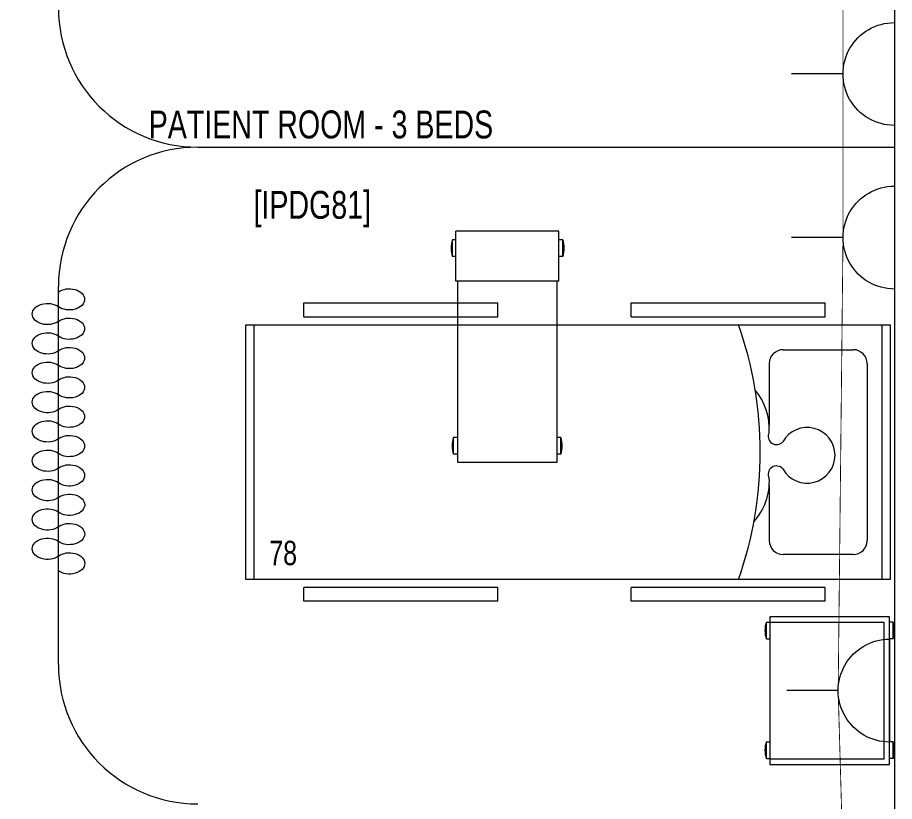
# Model space of a CAD drawing. Header units: metres. Extents: x 75097 to 220695, y -1557923 to -1361206.
# Drawn here: x 144755 to 147901, y -1438511 to -1435696 of the extents above; entities that cross this region are included whole.
import ezdxf

# ---------------------------------------------------------------- set-up
doc = ezdxf.new("R2010")
doc.units = ezdxf.units.M
doc.layers.get('0').update_dxf_attribs({"lineweight": 0})
for name, color, linetype, lineweight in [('A-100 - Copy$0$72_EGR_BASE_TEXT', 8, 'Continuous', 0), ('A-100 - Copy$0$Medical Equipment and Furniture', 8, 'Continuous', 0), ('A-100 - Copy$0$Medical Equipment and Furniture1', 8, 'Continuous', 5), ('A-100 - Copy$0$Walls', 8, 'Continuous', 0)]:
    doc.layers.add(name, color=color, linetype=linetype, lineweight=lineweight)
doc.layers.add('E-POWR', color=7, linetype='Continuous', lineweight=9, true_color=0x4e7e3e)
doc.styles.add('A-100 - Copy$0$X3G_ENTITY_257CFD', font='swisscl.ttf', dxfattribs={"height": 200})
doc.styles.add('A-100 - Copy$0$X3G_ENTITY_2587EA', font='swisscl.ttf', dxfattribs={"height": 200})

# ---------------------------------------------------------------- blocks, each defined once
blk = doc.blocks.new('NORMAL SOCKET')
at = {"layer": 'E-POWR'}
for p, q in [((0, 307.7), (0, 615.4)), ((-307.7, 0), (307.7, 0))]:
    blk.add_line(p, q, dxfattribs=at)
blk.add_ellipse((0, 0), major_axis=(32.8, 305.9), ratio=1, start_param=4.81904, end_param=7.960633, dxfattribs=at)
blk = doc.blocks.new('A-100 - Copy$0$Hospital Bed')
at = {"layer": 'A-100 - Copy$0$Medical Equipment and Furniture1'}
for p, q in [((38.338, -101.6315, 0), (38.338, -101.6815, 0)), ((38.338, -101.6315, 0), (39.0347, -101.6315, 0)), ((39.0347, -101.6315, 0), (39.0347, -101.6815, 0)), ((39.5123, -101.6315, 0), (40.209, -101.6315, 0)), ((39.5123, -101.6315, 0), (39.5123, -101.6815, 0)), ((40.209, -101.6315, 0), (40.209, -101.6815, 0)), ((38.338, -101.6815, 0), (39.0347, -101.6815, 0)), ((39.5123, -101.6815, 0), (40.209, -101.6815, 0)), ((38.105, -102.6245, 0), (38.105, -101.7101, 0)), ((38.105, -101.7101, 0), (40.4164, -101.7101, 0)), ((38.135, -102.6245, 0), (38.135, -101.7101, 0)), ((40.3864, -101.7101, 0), (40.3864, -102.6245, 0)), ((40.4164, -101.7101, 0), (40.4164, -102.6245, 0)), ((38.2374, -101.7997, 0), (38.4887, -101.7997, 0)), ((38.1874, -102.485, 0), (38.1874, -101.8497, 0)), ((38.5387, -102.0476, 0), (38.5387, -101.8497, 0)), ((38.5387, -102.485, 0), (38.5387, -102.264, 0)), ((38.4887, -102.535, 0), (38.2374, -102.535, 0)), ((40.4164, -102.6245, 0), (38.105, -102.6245, 0)), ((38.338, -102.6532, 0), (38.338, -102.7032, 0)), ((39.0347, -102.6532, 0), (38.338, -102.6532, 0)), ((39.0347, -102.6532, 0), (39.0347, -102.7032, 0)), ((40.209, -102.6532, 0), (39.5123, -102.6532, 0)), ((39.5123, -102.6532, 0), (39.5123, -102.7032, 0)), ((40.209, -102.6532, 0), (40.209, -102.7032, 0)), ((39.0347, -102.7032, 0), (38.338, -102.7032, 0)), ((40.209, -102.7032, 0), (39.5123, -102.7032, 0))]:
    blk.add_line(p, q, dxfattribs=at)
at = {"layer": 'A-100 - Copy$0$Medical Equipment and Furniture1', "elevation": 0}
for points in [[(38.6489, -102.6245), (38.6489, -102.6245), (38.6489, -102.6245), (38.6489, -102.6245), (38.6489, -102.6245), (38.6489, -102.6245), (38.6489, -102.6245), (38.6489, -102.6245), (38.6489, -102.6245), (38.6489, -102.6245), (38.6489, -102.6245), (38.6489, -102.6245), (38.6489, -102.6245), (38.6489, -102.6245), (38.6489, -102.6245), (38.6489, -102.6245), (38.6489, -102.6245), (38.6489, -102.6245), (38.6489, -102.6245), (38.6489, -102.6245), (38.6489, -102.6245), (38.6489, -102.6245), (38.6489, -102.6245), (38.6489, -102.6245), (38.6489, -102.6245), (38.6489, -102.6245), (38.6489, -102.6245), (38.6489, -102.6245), (38.6489, -102.6245), (38.6489, -102.6245), (38.6489, -102.6245), (38.6489, -102.6245), (38.6489, -102.6245), (38.6489, -102.6245), (38.6489, -102.6245), (38.6489, -102.6245), (38.6489, -102.6245), (38.6489, -102.6245), (38.6489, -102.6245), (38.6489, -102.6245), (38.6489, -102.6245), (38.6489, -102.6245), (38.6489, -102.6245), (38.6489, -102.6245), (38.6489, -102.6245), (38.6489, -102.6245), (38.6489, -102.6245), (38.6489, -102.6245), (38.6489, -102.6245), (38.6489, -102.6245), (38.6489, -102.6245), (38.6489, -102.6245), (38.6489, -102.6245), (38.6489, -102.6245), (38.6489, -102.6245), (38.6489, -102.6245), (38.6489, -102.6245), (38.6489, -102.6245), (38.6489, -102.6245), (38.6489, -102.6245), (38.6489, -102.6245), (38.6489, -102.6245), (38.6489, -102.6245), (38.6489, -102.6245), (38.6489, -102.6245), (38.6489, -102.6245), (38.6489, -102.6245), (38.6489, -102.6245), (38.6489, -102.6245), (38.6489, -102.6245), (38.6489, -102.6245), (38.6489, -102.6245), (38.6489, -102.6245), (38.6489, -102.6245), (38.6489, -102.6245), (38.6489, -102.6245), (38.6489, -102.6245), (38.6489, -102.6245), (38.6489, -102.6245), (38.6489, -102.6245), (38.6489, -102.6245), (38.6489, -102.6245), (38.6489, -102.6245), (38.6489, -102.6245), (38.6489, -102.6245), (38.6489, -102.6245), (38.6489, -102.6245), (38.6489, -102.6245), (38.6489, -102.6245), (38.6489, -102.6245), (38.6489, -102.6245), (38.6489, -102.6245), (38.6489, -102.6245), (38.6489, -102.6245), (38.6489, -102.6245), (38.6489, -102.6245), (38.6489, -102.6245), (38.6489, -102.6245), (38.6489, -102.6245), (38.6489, -102.6245), (38.6489, -102.6245), (38.6489, -102.6245), (38.6489, -102.6245), (38.6489, -102.6245), (38.6489, -102.6245), (38.6489, -102.6245), (38.6489, -102.6245), (38.6489, -102.6245), (38.6489, -102.6245), (38.6489, -102.6245), (38.6489, -102.6245), (38.6489, -102.6245), (38.6489, -102.6245), (38.6489, -102.6245), (38.6489, -102.6245), (38.6489, -102.6245), (38.6489, -102.6245), (38.6489, -102.6245), (38.6489, -102.6245), (38.6489, -102.6245), (38.6489, -102.6245), (38.6489, -102.6245), (38.6489, -102.6245), (38.6489, -102.6245), (38.6489, -102.6245), (38.6489, -102.6245), (38.6489, -102.6245), (38.6489, -102.6245), (38.6489, -102.6245), (38.6489, -102.6245), (38.6489, -102.6245), (38.6489, -102.6245), (38.6489, -102.6245), (38.6489, -102.6245), (38.6489, -102.6245), (38.6489, -102.6245), (38.6489, -102.6245), (38.6489, -102.6245), (38.6489, -102.6245), (38.6489, -102.6245), (38.6489, -102.6245), (38.6489, -102.6245), (38.6489, -102.6245), (38.6489, -102.6245), (38.6489, -102.6245), (38.6489, -102.6245), (38.6489, -102.6245), (38.6489, -102.6245), (38.6489, -102.6245), (38.6489, -102.6245), (38.6489, -102.6245), (38.6489, -102.6245), (38.6489, -102.6245), (38.6489, -102.6245), (38.6489, -102.6245), (38.6489, -102.6245), (38.6489, -102.6245), (38.6489, -102.6245), (38.6489, -102.6245), (38.6489, -102.6245), (38.6489, -102.6245), (38.6489, -102.6245), (38.6489, -102.6245), (38.6489, -102.6245), (38.6489, -102.6245), (38.6489, -102.6245), (38.6489, -102.6245), (38.6489, -102.6245), (38.6489, -102.6245), (38.6489, -102.6245), (38.6489, -102.6245), (38.6489, -102.6245), (38.6489, -102.6245), (38.6489, -102.6245), (38.6489, -102.6245), (38.6489, -102.6245), (38.6489, -102.6245), (38.6489, -102.6245), (38.6489, -102.6245), (38.6489, -102.6245), (38.6489, -102.6245), (38.6489, -102.6245), (38.6489, -102.6245), (38.6489, -102.6245), (38.6489, -102.6245), (38.6489, -102.6245), (38.6489, -102.6245), (38.6489, -102.6245), (38.6489, -102.6245), (38.6489, -102.6245), (38.6489, -102.6245), (38.6489, -102.6245), (38.6489, -102.6245), (38.6489, -102.6245), (38.6489, -102.6245), (38.6489, -102.6245), (38.6489, -102.6245), (38.6489, -102.6245), (38.6489, -102.6245), (38.6489, -102.6245), (38.6489, -102.6245), (38.6489, -102.6245), (38.6489, -102.6245), (38.6489, -102.6245), (38.6489, -102.6245), (38.6489, -102.6245), (38.6489, -102.6245), (38.6489, -102.6245), (38.6489, -102.6245), (38.6489, -102.6245), (38.6489, -102.6245), (38.6489, -102.6245), (38.6489, -102.6245), (38.6489, -102.6245), (38.6489, -102.6245), (38.6489, -102.6245), (38.6489, -102.6245), (38.6489, -102.6245), (38.6489, -102.6245)], [(38.6489, -102.6245), (38.6489, -102.6245), (38.6489, -102.6245), (38.6489, -102.6245), (38.6489, -102.6245), (38.6489, -102.6245), (38.6489, -102.6245), (38.6489, -102.6245), (38.6489, -102.6245), (38.6489, -102.6245), (38.6489, -102.6245), (38.6489, -102.6245), (38.6489, -102.6245), (38.6489, -102.6245), (38.6489, -102.6245), (38.6489, -102.6245), (38.6489, -102.6245), (38.6489, -102.6245), (38.6489, -102.6245), (38.6489, -102.6245), (38.6489, -102.6245), (38.6489, -102.6245), (38.6489, -102.6245), (38.6489, -102.6245), (38.6489, -102.6245), (38.6489, -102.6245), (38.6489, -102.6245), (38.6489, -102.6245), (38.6489, -102.6245), (38.6489, -102.6245), (38.6489, -102.6245), (38.6489, -102.6245), (38.6489, -102.6245), (38.6489, -102.6245), (38.6489, -102.6245), (38.6489, -102.6245), (38.6489, -102.6245), (38.6489, -102.6245), (38.6489, -102.6245), (38.6489, -102.6245), (38.6489, -102.6245), (38.6489, -102.6245), (38.6489, -102.6245), (38.6489, -102.6245), (38.6489, -102.6245), (38.6489, -102.6245), (38.6489, -102.6245), (38.6489, -102.6245), (38.6489, -102.6245), (38.6489, -102.6245), (38.6489, -102.6245), (38.6489, -102.6245), (38.6489, -102.6245), (38.6489, -102.6245), (38.6489, -102.6245), (38.6489, -102.6245), (38.6489, -102.6245), (38.6489, -102.6245), (38.6489, -102.6245), (38.6489, -102.6245), (38.6489, -102.6245), (38.6489, -102.6245), (38.6489, -102.6245), (38.6489, -102.6245), (38.6489, -102.6245), (38.6489, -102.6245), (38.6489, -102.6245), (38.6489, -102.6245), (38.6489, -102.6245), (38.6489, -102.6245), (38.6489, -102.6245), (38.6489, -102.6245), (38.6489, -102.6245), (38.6489, -102.6245), (38.6489, -102.6245), (38.6489, -102.6245), (38.6489, -102.6245), (38.6489, -102.6245), (38.6489, -102.6245), (38.6489, -102.6245), (38.6489, -102.6245), (38.6489, -102.6245), (38.6489, -102.6245), (38.6489, -102.6245), (38.6489, -102.6245), (38.6489, -102.6245), (38.6489, -102.6245), (38.6489, -102.6245), (38.6489, -102.6245), (38.6489, -102.6245), (38.6489, -102.6245), (38.6489, -102.6245), (38.6489, -102.6245), (38.6489, -102.6245), (38.6489, -102.6245), (38.6489, -102.6245), (38.6489, -102.6245), (38.6489, -102.6245), (38.6489, -102.6245), (38.6489, -102.6245), (38.6489, -102.6245), (38.6489, -102.6245), (38.6489, -102.6245), (38.6489, -102.6245), (38.6489, -102.6245), (38.6489, -102.6245), (38.6489, -102.6245), (38.6489, -102.6245), (38.6489, -102.6245), (38.6489, -102.6245), (38.6489, -102.6245), (38.6489, -102.6245), (38.6489, -102.6245), (38.6489, -102.6245), (38.6489, -102.6245), (38.6489, -102.6245), (38.6489, -102.6245), (38.6489, -102.6245), (38.6489, -102.6245), (38.6489, -102.6245), (38.6489, -102.6245), (38.6489, -102.6245), (38.6489, -102.6245), (38.6489, -102.6245), (38.6489, -102.6245), (38.6489, -102.6245), (38.6489, -102.6245), (38.6489, -102.6245), (38.6489, -102.6245), (38.6489, -102.6245), (38.6489, -102.6245), (38.6489, -102.6245), (38.6489, -102.6245), (38.6489, -102.6245), (38.6489, -102.6245), (38.6489, -102.6245), (38.6489, -102.6245), (38.6489, -102.6245), (38.6489, -102.6245), (38.6489, -102.6245), (38.6489, -102.6245), (38.6489, -102.6245), (38.6489, -102.6245), (38.6489, -102.6245), (38.6489, -102.6245), (38.6489, -102.6245), (38.6489, -102.6245), (38.6489, -102.6245), (38.6489, -102.6245), (38.6489, -102.6245), (38.6489, -102.6245), (38.6489, -102.6245), (38.6489, -102.6245), (38.6489, -102.6245), (38.6489, -102.6245), (38.6489, -102.6245), (38.6489, -102.6245), (38.6489, -102.6245), (38.6489, -102.6245), (38.6489, -102.6245), (38.6489, -102.6245), (38.6489, -102.6245), (38.6489, -102.6245), (38.6489, -102.6245), (38.6489, -102.6245), (38.6489, -102.6245), (38.6489, -102.6245), (38.6489, -102.6245), (38.6489, -102.6245), (38.6489, -102.6245), (38.6489, -102.6245), (38.6489, -102.6245), (38.6489, -102.6245), (38.6489, -102.6245), (38.6489, -102.6245), (38.6489, -102.6245), (38.6489, -102.6245), (38.6489, -102.6245), (38.6489, -102.6245), (38.6489, -102.6245), (38.6489, -102.6245), (38.6489, -102.6245), (38.6489, -102.6245), (38.6489, -102.6245), (38.6489, -102.6245), (38.6489, -102.6245), (38.6489, -102.6245), (38.6489, -102.6245), (38.6489, -102.6245), (38.6489, -102.6245), (38.6489, -102.6245), (38.6489, -102.6245), (38.6489, -102.6245), (38.6489, -102.6245), (38.6489, -102.6245), (38.6489, -102.6245), (38.6489, -102.6245), (38.6489, -102.6245), (38.6489, -102.6245), (38.6489, -102.6245), (38.6489, -102.6245), (38.6489, -102.6245), (38.6489, -102.6245), (38.6489, -102.6245), (38.6489, -102.6245), (38.6489, -102.6245), (38.6489, -102.6245), (38.6489, -102.6245), (38.6489, -102.6245), (38.6489, -102.6245), (38.6489, -102.6245), (38.6489, -102.6245), (38.6489, -102.6245), (38.6489, -102.6245)], [(38.6489, -102.6245), (38.6489, -102.6245), (38.6489, -102.6245), (38.6489, -102.6245), (38.6489, -102.6245), (38.6489, -102.6245), (38.6489, -102.6245), (38.6489, -102.6245), (38.6489, -102.6245), (38.6489, -102.6245), (38.6489, -102.6245), (38.6489, -102.6245), (38.6489, -102.6245), (38.6489, -102.6245), (38.6489, -102.6245), (38.6489, -102.6245), (38.6489, -102.6245), (38.6489, -102.6245), (38.6489, -102.6245), (38.6489, -102.6245), (38.6489, -102.6245), (38.6489, -102.6245), (38.6489, -102.6245), (38.6489, -102.6245), (38.6489, -102.6245), (38.6489, -102.6245), (38.6489, -102.6245), (38.6489, -102.6245), (38.6489, -102.6245), (38.6489, -102.6245), (38.6489, -102.6245), (38.6489, -102.6245), (38.6489, -102.6245), (38.6489, -102.6245), (38.6489, -102.6245), (38.6489, -102.6245), (38.6489, -102.6245), (38.6489, -102.6245), (38.6489, -102.6245), (38.6489, -102.6245), (38.6489, -102.6245), (38.6489, -102.6245), (38.6489, -102.6245), (38.6489, -102.6245), (38.6489, -102.6245), (38.6489, -102.6245), (38.6489, -102.6245), (38.6489, -102.6245), (38.6489, -102.6245), (38.6489, -102.6245), (38.6489, -102.6245), (38.6489, -102.6245), (38.6489, -102.6245), (38.6489, -102.6245), (38.6489, -102.6245), (38.6489, -102.6245), (38.6489, -102.6245), (38.6489, -102.6245), (38.6489, -102.6245), (38.6489, -102.6245), (38.6489, -102.6245), (38.6489, -102.6245), (38.6489, -102.6245), (38.6489, -102.6245), (38.6489, -102.6245), (38.6489, -102.6245), (38.6489, -102.6245), (38.6489, -102.6245), (38.6489, -102.6245), (38.6489, -102.6245), (38.6489, -102.6245), (38.6489, -102.6245), (38.6489, -102.6245), (38.6489, -102.6245), (38.6489, -102.6245), (38.6489, -102.6245), (38.6489, -102.6245), (38.6489, -102.6245), (38.6489, -102.6245), (38.6489, -102.6245), (38.6489, -102.6245), (38.6489, -102.6245), (38.6489, -102.6245), (38.6489, -102.6245), (38.6489, -102.6245), (38.6489, -102.6245), (38.6489, -102.6245), (38.6489, -102.6245), (38.6489, -102.6245), (38.6489, -102.6245), (38.6489, -102.6245), (38.6489, -102.6245), (38.6489, -102.6245), (38.6489, -102.6245), (38.6489, -102.6245), (38.6489, -102.6245), (38.6489, -102.6245), (38.6489, -102.6245), (38.6489, -102.6245), (38.6489, -102.6245), (38.6489, -102.6245), (38.6489, -102.6245), (38.6489, -102.6245), (38.6489, -102.6245), (38.6489, -102.6245), (38.6489, -102.6245), (38.6489, -102.6245), (38.6489, -102.6245), (38.6489, -102.6245), (38.6489, -102.6245), (38.6489, -102.6245), (38.6489, -102.6245), (38.6489, -102.6245), (38.6489, -102.6245), (38.6489, -102.6245), (38.6489, -102.6245), (38.6489, -102.6245), (38.6489, -102.6245), (38.6489, -102.6245), (38.6489, -102.6245), (38.6489, -102.6245), (38.6489, -102.6245), (38.6489, -102.6245), (38.6489, -102.6245), (38.6489, -102.6245), (38.6489, -102.6245), (38.6489, -102.6245), (38.6489, -102.6245), (38.6489, -102.6245), (38.6489, -102.6245), (38.6489, -102.6245), (38.6489, -102.6245), (38.6489, -102.6245), (38.6489, -102.6245), (38.6489, -102.6245), (38.6489, -102.6245), (38.6489, -102.6245), (38.6489, -102.6245), (38.6489, -102.6245), (38.6489, -102.6245), (38.6489, -102.6245), (38.6489, -102.6245), (38.6489, -102.6245), (38.6489, -102.6245), (38.6489, -102.6245), (38.6489, -102.6245), (38.6489, -102.6245), (38.6489, -102.6245), (38.6489, -102.6245), (38.6489, -102.6245), (38.6489, -102.6245), (38.6489, -102.6245), (38.6489, -102.6245), (38.6489, -102.6245), (38.6489, -102.6245), (38.6489, -102.6245), (38.6489, -102.6245), (38.6489, -102.6245), (38.6489, -102.6245), (38.6489, -102.6245), (38.6489, -102.6245), (38.6489, -102.6245), (38.6489, -102.6245), (38.6489, -102.6245), (38.6489, -102.6245), (38.6489, -102.6245), (38.6489, -102.6245), (38.6489, -102.6245), (38.6489, -102.6245), (38.6489, -102.6245), (38.6489, -102.6245), (38.6489, -102.6245), (38.6489, -102.6245), (38.6489, -102.6245), (38.6489, -102.6245), (38.6489, -102.6245), (38.6489, -102.6245), (38.6489, -102.6245), (38.6489, -102.6245), (38.6489, -102.6245), (38.6489, -102.6245), (38.6489, -102.6245), (38.6489, -102.6245), (38.6489, -102.6245), (38.6489, -102.6245), (38.6489, -102.6245), (38.6489, -102.6245), (38.6489, -102.6245), (38.6489, -102.6245), (38.6489, -102.6245), (38.6489, -102.6245), (38.6489, -102.6245), (38.6489, -102.6245), (38.6489, -102.6245), (38.6489, -102.6245), (38.6489, -102.6245), (38.6489, -102.6245), (38.6489, -102.6245), (38.6489, -102.6245), (38.6489, -102.6245), (38.6489, -102.6245), (38.6489, -102.6245), (38.6489, -102.6245), (38.6489, -102.6245), (38.6489, -102.6245), (38.6489, -102.6245), (38.6489, -102.6245), (38.6489, -102.6245), (38.6489, -102.6245), (38.6489, -102.6245), (38.6489, -102.6245), (38.6489, -102.6245), (38.6489, -102.6245), (38.6489, -102.6245), (38.6489, -102.6245), (38.6489, -102.6245), (38.6489, -102.6245), (38.6489, -102.6245), (38.6489, -102.6245), (38.6489, -102.6245), (38.6489, -102.6245), (38.6489, -102.6245), (38.6489, -102.6245), (38.6489, -102.6245), (38.6489, -102.6245), (38.6489, -102.6245), (38.6489, -102.6245), (38.6489, -102.6245), (38.6489, -102.6245), (38.6489, -102.6245), (38.6489, -102.6245), (38.6489, -102.6245), (38.6489, -102.6245), (38.6489, -102.6245), (38.6489, -102.6245), (38.6489, -102.6245), (38.6489, -102.6245), (38.6489, -102.6245), (38.6489, -102.6245), (38.6489, -102.6245), (38.6489, -102.6245), (38.6489, -102.6245), (38.6489, -102.6245), (38.6489, -102.6245), (38.6489, -102.6245), (38.6489, -102.6245), (38.6489, -102.6245), (38.6489, -102.6245), (38.6489, -102.6245), (38.6489, -102.6245), (38.6489, -102.6245), (38.6489, -102.6245), (38.6489, -102.6245), (38.6489, -102.6245), (38.6489, -102.6245), (38.6489, -102.6245), (38.6489, -102.6245), (38.6489, -102.6245), (38.6489, -102.6245), (38.6489, -102.6245), (38.6489, -102.6245), (38.6489, -102.6245), (38.6489, -102.6245), (38.6489, -102.6245), (38.6489, -102.6245), (38.6489, -102.6245), (38.6489, -102.6245), (38.6489, -102.6245), (38.6489, -102.6245), (38.6489, -102.6245), (38.6489, -102.6245), (38.6489, -102.6245), (38.6489, -102.6245), (38.6489, -102.6245), (38.6489, -102.6245), (38.6489, -102.6245), (38.6489, -102.6245)]]:
    blk.add_lwpolyline(points, close=True, dxfattribs=at)
for points in [[(38.6489, -102.6245), (38.6489, -102.6245), (38.6489, -102.6245), (38.6489, -102.6245), (38.6489, -102.6245), (38.6489, -102.6245), (38.6489, -102.6245), (38.6489, -102.6245)], [(38.6489, -102.6245), (38.6489, -102.6245), (38.6489, -102.6245), (38.6489, -102.6245), (38.6489, -102.6245), (38.6489, -102.6245), (38.6489, -102.6245), (38.6489, -102.6245), (38.6489, -102.6245), (38.6489, -102.6245), (38.6489, -102.6245), (38.6489, -102.6245), (38.6489, -102.6245), (38.6489, -102.6245), (38.6489, -102.6245), (38.6489, -102.6245), (38.6489, -102.6245), (38.6489, -102.6245), (38.6489, -102.6245), (38.6489, -102.6245), (38.6489, -102.6245), (38.6489, -102.6245), (38.6489, -102.6245), (38.6489, -102.6245), (38.6489, -102.6245), (38.6489, -102.6245), (38.6489, -102.6245), (38.6489, -102.6245), (38.6489, -102.6245), (38.6489, -102.6245), (38.6489, -102.6245), (38.6489, -102.6245), (38.6489, -102.6245), (38.6489, -102.6245), (38.6489, -102.6245), (38.6489, -102.6245), (38.6489, -102.6245), (38.6489, -102.6245), (38.6489, -102.6245), (38.6489, -102.6245), (38.6489, -102.6245), (38.6489, -102.6245), (38.6489, -102.6245), (38.6489, -102.6245), (38.6489, -102.6245), (38.6489, -102.6245), (38.6489, -102.6245), (38.6489, -102.6245), (38.6489, -102.6245), (38.6489, -102.6245), (38.6489, -102.6245), (38.6489, -102.6245), (38.6489, -102.6245), (38.6489, -102.6245), (38.6489, -102.6245), (38.6489, -102.6245), (38.6489, -102.6245), (38.6489, -102.6245), (38.6489, -102.6245), (38.6489, -102.6245), (38.6489, -102.6245), (38.6489, -102.6245), (38.6489, -102.6245), (38.6489, -102.6245), (38.6489, -102.6245), (38.6489, -102.6245), (38.6489, -102.6245), (38.6489, -102.6245), (38.6489, -102.6245), (38.6489, -102.6245), (38.6489, -102.6245), (38.6489, -102.6245), (38.6489, -102.6245), (38.6489, -102.6245), (38.6489, -102.6245), (38.6489, -102.6245), (38.6489, -102.6245), (38.6489, -102.6245), (38.6489, -102.6245), (38.6489, -102.6245), (38.6489, -102.6245), (38.6489, -102.6245), (38.6489, -102.6245), (38.6489, -102.6245), (38.6489, -102.6245), (38.6489, -102.6245), (38.6489, -102.6245), (38.6489, -102.6245), (38.6489, -102.6245), (38.6489, -102.6245), (38.6489, -102.6245), (38.6489, -102.6245), (38.6489, -102.6245), (38.6489, -102.6245), (38.6489, -102.6245), (38.6489, -102.6245), (38.6489, -102.6245), (38.6489, -102.6245), (38.6489, -102.6245), (38.6489, -102.6245), (38.6489, -102.6245), (38.6489, -102.6245), (38.6489, -102.6245), (38.6489, -102.6245), (38.6489, -102.6245), (38.6489, -102.6245), (38.6489, -102.6245), (38.6489, -102.6245), (38.6489, -102.6245), (38.6489, -102.6245), (38.6489, -102.6245)], [(38.6489, -102.6245), (38.6489, -102.6245), (38.6489, -102.6245), (38.6489, -102.6245), (38.6489, -102.6245), (38.6489, -102.6245), (38.6489, -102.6245), (38.6489, -102.6245), (38.6489, -102.6245), (38.6489, -102.6245), (38.6489, -102.6245), (38.6489, -102.6245), (38.6489, -102.6245), (38.6489, -102.6245), (38.6489, -102.6245), (38.6489, -102.6245), (38.6489, -102.6245)], [(38.6489, -102.6245), (38.6489, -102.6245), (38.6489, -102.6245), (38.6489, -102.6245), (38.6489, -102.6245), (38.6489, -102.6245), (38.6489, -102.6245)], [(38.6489, -102.6245), (38.6489, -102.6245), (38.6489, -102.6245), (38.6489, -102.6245), (38.6489, -102.6245), (38.6489, -102.6245), (38.6489, -102.6245), (38.6489, -102.6245), (38.6489, -102.6245), (38.6489, -102.6245), (38.6489, -102.6245), (38.6489, -102.6245)], [(38.6489, -102.6245), (38.6489, -102.6245), (38.6489, -102.6245), (38.6489, -102.6245), (38.6489, -102.6245), (38.6489, -102.6245), (38.6489, -102.6245), (38.6489, -102.6245), (38.6489, -102.6245), (38.6489, -102.6245), (38.6489, -102.6245), (38.6489, -102.6245), (38.6489, -102.6245), (38.6489, -102.6245), (38.6489, -102.6245), (38.6489, -102.6245), (38.6489, -102.6245), (38.6489, -102.6245), (38.6489, -102.6245), (38.6489, -102.6245), (38.6489, -102.6245), (38.6489, -102.6245), (38.6489, -102.6245), (38.6489, -102.6245), (38.6489, -102.6245), (38.6489, -102.6245), (38.6489, -102.6245), (38.6489, -102.6245), (38.6489, -102.6245), (38.6489, -102.6245), (38.6489, -102.6245), (38.6489, -102.6245), (38.6489, -102.6245), (38.6489, -102.6245), (38.6489, -102.6245), (38.6489, -102.6245), (38.6489, -102.6245), (38.6489, -102.6245), (38.6489, -102.6245), (38.6489, -102.6245), (38.6489, -102.6245), (38.6489, -102.6245), (38.6489, -102.6245), (38.6489, -102.6245), (38.6489, -102.6245), (38.6489, -102.6245), (38.6489, -102.6245), (38.6489, -102.6245), (38.6489, -102.6245), (38.6489, -102.6245), (38.6489, -102.6245), (38.6489, -102.6245), (38.6489, -102.6245), (38.6489, -102.6245), (38.6489, -102.6245), (38.6489, -102.6245), (38.6489, -102.6245), (38.6489, -102.6245), (38.6489, -102.6245), (38.6489, -102.6245), (38.6489, -102.6245), (38.6489, -102.6245), (38.6489, -102.6245), (38.6489, -102.6245), (38.6489, -102.6245), (38.6489, -102.6245), (38.6489, -102.6245), (38.6489, -102.6245), (38.6489, -102.6245), (38.6489, -102.6245), (38.6489, -102.6245), (38.6489, -102.6245), (38.6489, -102.6245), (38.6489, -102.6245), (38.6489, -102.6245), (38.6489, -102.6245), (38.6489, -102.6245), (38.6489, -102.6245), (38.6489, -102.6245), (38.6489, -102.6245), (38.6489, -102.6245), (38.6489, -102.6245), (38.6489, -102.6245), (38.6489, -102.6245), (38.6489, -102.6245), (38.6489, -102.6245), (38.6489, -102.6245), (38.6489, -102.6245), (38.6489, -102.6245)], [(38.6489, -102.6245), (38.6489, -102.6245), (38.6489, -102.6245), (38.6489, -102.6245), (38.6489, -102.6245), (38.6489, -102.6245), (38.6489, -102.6245), (38.6489, -102.6245), (38.6489, -102.6245), (38.6489, -102.6245), (38.6489, -102.6245), (38.6489, -102.6245), (38.6489, -102.6245), (38.6489, -102.6245), (38.6489, -102.6245), (38.6489, -102.6245), (38.6489, -102.6245), (38.6489, -102.6245), (38.6489, -102.6245), (38.6489, -102.6245), (38.6489, -102.6245), (38.6489, -102.6245), (38.6489, -102.6245), (38.6489, -102.6245), (38.6489, -102.6245), (38.6489, -102.6245), (38.6489, -102.6245), (38.6489, -102.6245), (38.6489, -102.6245), (38.6489, -102.6245), (38.6489, -102.6245), (38.6489, -102.6245), (38.6489, -102.6245), (38.6489, -102.6245), (38.6489, -102.6245), (38.6489, -102.6245), (38.6489, -102.6245), (38.6489, -102.6245), (38.6489, -102.6245), (38.6489, -102.6245), (38.6489, -102.6245), (38.6489, -102.6245), (38.6489, -102.6245), (38.6489, -102.6245), (38.6489, -102.6245), (38.6489, -102.6245), (38.6489, -102.6245), (38.6489, -102.6245), (38.6489, -102.6245), (38.6489, -102.6245), (38.6489, -102.6245), (38.6489, -102.6245), (38.6489, -102.6245), (38.6489, -102.6245)], [(38.6489, -102.6245), (38.6489, -102.6245), (38.6489, -102.6245), (38.6489, -102.6245), (38.6489, -102.6245), (38.6489, -102.6245), (38.6489, -102.6245), (38.6489, -102.6245), (38.6489, -102.6245), (38.6489, -102.6245)], [(38.6489, -102.6245), (38.6489, -102.6245), (38.6489, -102.6245), (38.6489, -102.6245), (38.6489, -102.6245), (38.6489, -102.6245), (38.6489, -102.6245), (38.6489, -102.6245), (38.6489, -102.6245), (38.6489, -102.6245)], [(38.6489, -102.6245), (38.6489, -102.6245), (38.6489, -102.6245), (38.6489, -102.6245), (38.6489, -102.6245), (38.6489, -102.6245), (38.6489, -102.6245), (38.6489, -102.6245), (38.6489, -102.6245), (38.6489, -102.6245), (38.6489, -102.6245), (38.6489, -102.6245), (38.6489, -102.6245), (38.6489, -102.6245), (38.6489, -102.6245)], [(38.6489, -102.6245), (38.6489, -102.6245), (38.6489, -102.6245), (38.6489, -102.6245), (38.6489, -102.6245), (38.6489, -102.6245), (38.6489, -102.6245), (38.6489, -102.6245), (38.6489, -102.6245), (38.6489, -102.6245)], [(38.6489, -102.6245), (38.6489, -102.6245), (38.6489, -102.6245), (38.6489, -102.6245), (38.6489, -102.6245), (38.6489, -102.6245), (38.6489, -102.6245)], [(38.6489, -102.6245), (38.6489, -102.6245), (38.6489, -102.6245), (38.6489, -102.6245), (38.6489, -102.6245), (38.6489, -102.6245), (38.6489, -102.6245), (38.6489, -102.6245), (38.6489, -102.6245), (38.6489, -102.6245)], [(38.6489, -102.6245), (38.6489, -102.6245), (38.6489, -102.6245), (38.6489, -102.6245), (38.6489, -102.6245), (38.6489, -102.6245), (38.6489, -102.6245), (38.6489, -102.6245), (38.6489, -102.6245), (38.6489, -102.6245), (38.6489, -102.6245), (38.6489, -102.6245), (38.6489, -102.6245), (38.6489, -102.6245), (38.6489, -102.6245), (38.6489, -102.6245), (38.6489, -102.6245), (38.6489, -102.6245)], [(38.6489, -102.6245), (38.6489, -102.6245), (38.6489, -102.6245), (38.6489, -102.6245), (38.6489, -102.6245), (38.6489, -102.6245), (38.6489, -102.6245), (38.6489, -102.6245), (38.6489, -102.6245)]]:
    blk.add_lwpolyline(points, dxfattribs=at)
at = {"layer": 'A-100 - Copy$0$Medical Equipment and Furniture1'}
for centre, radius, start, end in [((39.9488, -102.1673, 0), 1.378, 160.6222, 199.3778), ((38.2374, -101.8497, 0), 0.05, 90, 180), ((38.4887, -101.8497, 0), 0.05, 0, 90), ((38.7578, -102.0625, 0), 0.2195, 138.2973, 182.816), ((38.4026, -102.1558, 0), 0.1, 29.3037, 330.6963), ((38.5126, -102.0878, 0), 0.0297, 220.0437, 29.1003), ((38.5126, -102.2238, 0), 0.0297, 330.8997, 139.9563), ((38.7578, -102.2491, 0), 0.2195, 177.184, 219.6878), ((38.2374, -102.485, 0), 0.05, 180, 270), ((38.4887, -102.485, 0), 0.05, 270, 0)]:
    blk.add_arc(centre, radius, start, end, dxfattribs=at)
blk = doc.blocks.new('A-100 - Copy$0$HF13963-P')
at = {"layer": 'A-100 - Copy$0$Medical Equipment and Furniture1'}
for p, q in [((0.0915, 0.1995), (0.0315, 0.1995)), ((0.0315, 0.1995), (0.0315, 0.185)), ((0.0915, 0.1995), (0.0915, 0.185)), ((0.8007, 0.1919), (0.7407, 0.1919)), ((0.7407, 0.1919), (0.7407, 0.1788)), ((0.8007, 0.1919), (0.8007, 0.1788)), ((0.18, 0.185), (0, 0.185)), ((0, 0.185), (0, -0.185)), ((0.18, 0.185), (0.18, -0.185)), ((0.83, 0.1788), (0.18, 0.1788)), ((0.83, -0.1788), (0.83, 0.1788)), ((0.18, -0.185), (0, -0.185)), ((0.0315, -0.185), (0.0315, -0.1971)), ((0.0915, -0.185), (0.0915, -0.1971)), ((0.18, -0.1788), (0.83, -0.1788)), ((0.7407, -0.1788), (0.7407, -0.1933)), ((0.8007, -0.1788), (0.8007, -0.1933)), ((0.0915, -0.1971), (0.0315, -0.1971)), ((0.8007, -0.1933), (0.7407, -0.1933))]:
    blk.add_line(p, q, dxfattribs=at)
for centre, start, end in [((0.0615, 0.112), 71.0754, 108.9246), ((0.7707, 0.1044), 71.0754, 108.9246), ((0.0615, -0.1096), 251.0754, 288.9246), ((0.7707, -0.1058), 251.0754, 288.9246)]:
    blk.add_arc(centre, 0.0925, start, end, dxfattribs=at)
blk = doc.blocks.new('A-100 - Copy$0$HF10531-P')
at = {"layer": 'A-100 - Copy$0$Medical Equipment and Furniture1'}
for p, q in [((0.0791, 0.4424), (0.0191, 0.4424)), ((0.0191, 0.4424), (0.0191, 0.43)), ((0.0791, 0.4424), (0.0791, 0.43)), ((0.5086, 0.4424), (0.4486, 0.4424)), ((0.4486, 0.4424), (0.4486, 0.43)), ((0.5086, 0.4424), (0.5086, 0.43)), ((0.53, 0.43), (0, 0.43)), ((0, 0.43), (0, 0)), ((0.51, 0.41), (0.02, 0.41)), ((0.02, 0.41), (0.02, 0)), ((0.51, 0), (0.51, 0.41)), ((0.53, 0), (0.53, 0.43)), ((0, 0), (0.53, 0)), ((0.0191, -0.0124), (0.0191, 0)), ((0.0791, -0.0124), (0.0791, 0)), ((0.4486, -0.0124), (0.4486, 0)), ((0.5086, -0.0124), (0.5086, 0)), ((0.0791, -0.0124), (0.0191, -0.0124)), ((0.5086, -0.0124), (0.4486, -0.0124))]:
    blk.add_line(p, q, dxfattribs=at)
for points in [[(0.02, 0.41), (0.02, 0.41), (0.02, 0.41), (0.02, 0.41), (0.02, 0.41), (0.02, 0.41), (0.02, 0.41), (0.02, 0.41), (0.02, 0.41), (0.02, 0.41), (0.02, 0.41), (0.02, 0.41), (0.02, 0.41), (0.02, 0.41), (0.02, 0.41), (0.02, 0.41), (0.02, 0.41), (0.02, 0.41), (0.02, 0.41), (0.02, 0.41), (0.02, 0.41), (0.02, 0.41), (0.02, 0.41), (0.02, 0.41), (0.02, 0.41), (0.02, 0.41), (0.02, 0.41), (0.02, 0.41), (0.02, 0.41), (0.02, 0.41), (0.02, 0.41), (0.02, 0.41), (0.02, 0.41), (0.02, 0.41), (0.02, 0.41), (0.02, 0.41), (0.02, 0.41), (0.02, 0.41), (0.02, 0.41), (0.02, 0.41), (0.02, 0.41), (0.02, 0.41), (0.02, 0.41), (0.02, 0.41), (0.02, 0.41), (0.02, 0.41), (0.02, 0.41), (0.02, 0.41), (0.02, 0.41), (0.02, 0.41), (0.02, 0.41), (0.02, 0.41), (0.02, 0.41), (0.02, 0.41), (0.02, 0.41), (0.02, 0.41), (0.02, 0.41), (0.02, 0.41), (0.02, 0.41), (0.02, 0.41), (0.02, 0.41), (0.02, 0.41), (0.02, 0.41), (0.02, 0.41), (0.02, 0.41), (0.02, 0.41), (0.02, 0.41), (0.02, 0.41), (0.02, 0.41), (0.02, 0.41), (0.02, 0.41), (0.02, 0.41), (0.02, 0.41), (0.02, 0.41), (0.02, 0.41), (0.02, 0.41), (0.02, 0.41), (0.02, 0.41), (0.02, 0.41), (0.02, 0.41), (0.02, 0.41), (0.02, 0.41), (0.02, 0.41), (0.02, 0.41), (0.02, 0.41), (0.02, 0.41), (0.02, 0.41), (0.02, 0.41), (0.02, 0.41), (0.02, 0.41), (0.02, 0.41), (0.02, 0.41), (0.02, 0.41), (0.02, 0.41), (0.02, 0.41), (0.02, 0.41), (0.02, 0.41), (0.02, 0.41), (0.02, 0.41), (0.02, 0.41), (0.02, 0.41), (0.02, 0.41), (0.02, 0.41), (0.02, 0.41), (0.02, 0.41), (0.02, 0.41), (0.02, 0.41), (0.02, 0.41), (0.02, 0.41), (0.02, 0.41), (0.02, 0.41), (0.02, 0.41), (0.02, 0.41), (0.02, 0.41), (0.02, 0.41), (0.02, 0.41), (0.02, 0.41), (0.02, 0.41), (0.02, 0.41), (0.02, 0.41), (0.02, 0.41), (0.02, 0.41), (0.02, 0.41), (0.02, 0.41), (0.02, 0.41), (0.02, 0.41), (0.02, 0.41), (0.02, 0.41), (0.02, 0.41), (0.02, 0.41), (0.02, 0.41), (0.02, 0.41), (0.02, 0.41), (0.02, 0.41), (0.02, 0.41), (0.02, 0.41), (0.02, 0.41), (0.02, 0.41), (0.02, 0.41), (0.02, 0.41), (0.02, 0.41), (0.02, 0.41), (0.02, 0.41), (0.02, 0.41), (0.02, 0.41), (0.02, 0.41), (0.02, 0.41), (0.02, 0.41), (0.02, 0.41), (0.02, 0.41), (0.02, 0.41), (0.02, 0.41), (0.02, 0.41), (0.02, 0.41), (0.02, 0.41), (0.02, 0.41), (0.02, 0.41), (0.02, 0.41), (0.02, 0.41), (0.02, 0.41), (0.02, 0.41), (0.02, 0.41), (0.02, 0.41), (0.02, 0.41), (0.02, 0.41), (0.02, 0.41), (0.02, 0.41), (0.02, 0.41), (0.02, 0.41), (0.02, 0.41), (0.02, 0.41), (0.02, 0.41), (0.02, 0.41), (0.02, 0.41), (0.02, 0.41), (0.02, 0.41), (0.02, 0.41), (0.02, 0.41), (0.02, 0.41), (0.02, 0.41), (0.02, 0.41), (0.02, 0.41), (0.02, 0.41), (0.02, 0.41), (0.02, 0.41), (0.02, 0.41), (0.02, 0.41), (0.02, 0.41), (0.02, 0.41), (0.02, 0.41), (0.02, 0.41), (0.02, 0.41), (0.02, 0.41), (0.02, 0.41), (0.02, 0.41), (0.02, 0.41), (0.02, 0.41), (0.02, 0.41), (0.02, 0.41), (0.02, 0.41), (0.02, 0.41), (0.02, 0.41), (0.02, 0.41), (0.02, 0.41), (0.02, 0.41), (0.02, 0.41), (0.02, 0.41), (0.02, 0.41), (0.02, 0.41), (0.02, 0.41), (0.02, 0.41), (0.02, 0.41), (0.02, 0.41), (0.02, 0.41), (0.02, 0.41), (0.02, 0.41), (0.02, 0.41), (0.02, 0.41), (0.02, 0.41)], [(0.02, 0.41), (0.02, 0.41), (0.02, 0.41), (0.02, 0.41), (0.02, 0.41), (0.02, 0.41), (0.02, 0.41), (0.02, 0.41), (0.02, 0.41), (0.02, 0.41), (0.02, 0.41), (0.02, 0.41), (0.02, 0.41), (0.02, 0.41), (0.02, 0.41), (0.02, 0.41), (0.02, 0.41), (0.02, 0.41), (0.02, 0.41), (0.02, 0.41), (0.02, 0.41), (0.02, 0.41), (0.02, 0.41), (0.02, 0.41), (0.02, 0.41), (0.02, 0.41), (0.02, 0.41), (0.02, 0.41), (0.02, 0.41), (0.02, 0.41), (0.02, 0.41), (0.02, 0.41), (0.02, 0.41), (0.02, 0.41), (0.02, 0.41), (0.02, 0.41), (0.02, 0.41), (0.02, 0.41), (0.02, 0.41), (0.02, 0.41), (0.02, 0.41), (0.02, 0.41), (0.02, 0.41), (0.02, 0.41), (0.02, 0.41), (0.02, 0.41), (0.02, 0.41), (0.02, 0.41), (0.02, 0.41), (0.02, 0.41), (0.02, 0.41), (0.02, 0.41), (0.02, 0.41), (0.02, 0.41), (0.02, 0.41), (0.02, 0.41), (0.02, 0.41), (0.02, 0.41), (0.02, 0.41), (0.02, 0.41), (0.02, 0.41), (0.02, 0.41), (0.02, 0.41), (0.02, 0.41), (0.02, 0.41), (0.02, 0.41), (0.02, 0.41), (0.02, 0.41), (0.02, 0.41), (0.02, 0.41), (0.02, 0.41), (0.02, 0.41), (0.02, 0.41), (0.02, 0.41), (0.02, 0.41), (0.02, 0.41), (0.02, 0.41), (0.02, 0.41), (0.02, 0.41), (0.02, 0.41), (0.02, 0.41), (0.02, 0.41), (0.02, 0.41), (0.02, 0.41), (0.02, 0.41), (0.02, 0.41), (0.02, 0.41), (0.02, 0.41), (0.02, 0.41), (0.02, 0.41), (0.02, 0.41), (0.02, 0.41), (0.02, 0.41), (0.02, 0.41), (0.02, 0.41), (0.02, 0.41), (0.02, 0.41), (0.02, 0.41), (0.02, 0.41), (0.02, 0.41), (0.02, 0.41), (0.02, 0.41), (0.02, 0.41), (0.02, 0.41), (0.02, 0.41), (0.02, 0.41), (0.02, 0.41), (0.02, 0.41), (0.02, 0.41), (0.02, 0.41), (0.02, 0.41), (0.02, 0.41), (0.02, 0.41), (0.02, 0.41), (0.02, 0.41), (0.02, 0.41), (0.02, 0.41), (0.02, 0.41), (0.02, 0.41), (0.02, 0.41), (0.02, 0.41), (0.02, 0.41), (0.02, 0.41), (0.02, 0.41), (0.02, 0.41), (0.02, 0.41), (0.02, 0.41), (0.02, 0.41), (0.02, 0.41), (0.02, 0.41), (0.02, 0.41), (0.02, 0.41), (0.02, 0.41), (0.02, 0.41), (0.02, 0.41), (0.02, 0.41), (0.02, 0.41), (0.02, 0.41), (0.02, 0.41), (0.02, 0.41), (0.02, 0.41), (0.02, 0.41), (0.02, 0.41), (0.02, 0.41), (0.02, 0.41), (0.02, 0.41), (0.02, 0.41), (0.02, 0.41), (0.02, 0.41), (0.02, 0.41), (0.02, 0.41), (0.02, 0.41), (0.02, 0.41), (0.02, 0.41), (0.02, 0.41), (0.02, 0.41), (0.02, 0.41), (0.02, 0.41), (0.02, 0.41), (0.02, 0.41), (0.02, 0.41), (0.02, 0.41), (0.02, 0.41), (0.02, 0.41), (0.02, 0.41), (0.02, 0.41), (0.02, 0.41), (0.02, 0.41), (0.02, 0.41), (0.02, 0.41), (0.02, 0.41), (0.02, 0.41), (0.02, 0.41), (0.02, 0.41), (0.02, 0.41), (0.02, 0.41), (0.02, 0.41), (0.02, 0.41), (0.02, 0.41), (0.02, 0.41), (0.02, 0.41), (0.02, 0.41), (0.02, 0.41), (0.02, 0.41), (0.02, 0.41), (0.02, 0.41), (0.02, 0.41), (0.02, 0.41), (0.02, 0.41), (0.02, 0.41), (0.02, 0.41), (0.02, 0.41), (0.02, 0.41), (0.02, 0.41), (0.02, 0.41), (0.02, 0.41), (0.02, 0.41), (0.02, 0.41), (0.02, 0.41), (0.02, 0.41), (0.02, 0.41), (0.02, 0.41), (0.02, 0.41), (0.02, 0.41), (0.02, 0.41), (0.02, 0.41), (0.02, 0.41), (0.02, 0.41), (0.02, 0.41), (0.02, 0.41), (0.02, 0.41), (0.02, 0.41), (0.02, 0.41), (0.02, 0.41)], [(0.02, 0.41), (0.02, 0.41), (0.02, 0.41), (0.02, 0.41), (0.02, 0.41), (0.02, 0.41), (0.02, 0.41), (0.02, 0.41), (0.02, 0.41), (0.02, 0.41), (0.02, 0.41), (0.02, 0.41), (0.02, 0.41), (0.02, 0.41), (0.02, 0.41), (0.02, 0.41), (0.02, 0.41), (0.02, 0.41), (0.02, 0.41), (0.02, 0.41), (0.02, 0.41), (0.02, 0.41), (0.02, 0.41), (0.02, 0.41), (0.02, 0.41), (0.02, 0.41), (0.02, 0.41), (0.02, 0.41), (0.02, 0.41), (0.02, 0.41), (0.02, 0.41), (0.02, 0.41), (0.02, 0.41), (0.02, 0.41), (0.02, 0.41), (0.02, 0.41), (0.02, 0.41), (0.02, 0.41), (0.02, 0.41), (0.02, 0.41), (0.02, 0.41), (0.02, 0.41), (0.02, 0.41), (0.02, 0.41), (0.02, 0.41), (0.02, 0.41), (0.02, 0.41), (0.02, 0.41), (0.02, 0.41), (0.02, 0.41), (0.02, 0.41), (0.02, 0.41), (0.02, 0.41), (0.02, 0.41), (0.02, 0.41), (0.02, 0.41), (0.02, 0.41), (0.02, 0.41), (0.02, 0.41), (0.02, 0.41), (0.02, 0.41), (0.02, 0.41), (0.02, 0.41), (0.02, 0.41), (0.02, 0.41), (0.02, 0.41), (0.02, 0.41), (0.02, 0.41), (0.02, 0.41), (0.02, 0.41), (0.02, 0.41), (0.02, 0.41), (0.02, 0.41), (0.02, 0.41), (0.02, 0.41), (0.02, 0.41), (0.02, 0.41), (0.02, 0.41), (0.02, 0.41), (0.02, 0.41), (0.02, 0.41), (0.02, 0.41), (0.02, 0.41), (0.02, 0.41), (0.02, 0.41), (0.02, 0.41), (0.02, 0.41), (0.02, 0.41), (0.02, 0.41), (0.02, 0.41), (0.02, 0.41), (0.02, 0.41), (0.02, 0.41), (0.02, 0.41), (0.02, 0.41), (0.02, 0.41), (0.02, 0.41), (0.02, 0.41), (0.02, 0.41), (0.02, 0.41), (0.02, 0.41), (0.02, 0.41), (0.02, 0.41), (0.02, 0.41), (0.02, 0.41), (0.02, 0.41), (0.02, 0.41), (0.02, 0.41), (0.02, 0.41), (0.02, 0.41), (0.02, 0.41), (0.02, 0.41), (0.02, 0.41), (0.02, 0.41), (0.02, 0.41), (0.02, 0.41), (0.02, 0.41), (0.02, 0.41), (0.02, 0.41), (0.02, 0.41), (0.02, 0.41), (0.02, 0.41), (0.02, 0.41), (0.02, 0.41), (0.02, 0.41), (0.02, 0.41), (0.02, 0.41), (0.02, 0.41), (0.02, 0.41), (0.02, 0.41), (0.02, 0.41), (0.02, 0.41), (0.02, 0.41), (0.02, 0.41), (0.02, 0.41), (0.02, 0.41), (0.02, 0.41), (0.02, 0.41), (0.02, 0.41), (0.02, 0.41), (0.02, 0.41), (0.02, 0.41), (0.02, 0.41), (0.02, 0.41), (0.02, 0.41), (0.02, 0.41), (0.02, 0.41), (0.02, 0.41), (0.02, 0.41), (0.02, 0.41), (0.02, 0.41), (0.02, 0.41), (0.02, 0.41), (0.02, 0.41), (0.02, 0.41), (0.02, 0.41), (0.02, 0.41), (0.02, 0.41), (0.02, 0.41), (0.02, 0.41), (0.02, 0.41), (0.02, 0.41), (0.02, 0.41), (0.02, 0.41), (0.02, 0.41), (0.02, 0.41), (0.02, 0.41), (0.02, 0.41), (0.02, 0.41), (0.02, 0.41), (0.02, 0.41), (0.02, 0.41), (0.02, 0.41), (0.02, 0.41), (0.02, 0.41), (0.02, 0.41), (0.02, 0.41), (0.02, 0.41), (0.02, 0.41), (0.02, 0.41), (0.02, 0.41), (0.02, 0.41), (0.02, 0.41), (0.02, 0.41), (0.02, 0.41), (0.02, 0.41), (0.02, 0.41), (0.02, 0.41), (0.02, 0.41), (0.02, 0.41), (0.02, 0.41), (0.02, 0.41), (0.02, 0.41), (0.02, 0.41), (0.02, 0.41), (0.02, 0.41), (0.02, 0.41), (0.02, 0.41), (0.02, 0.41), (0.02, 0.41), (0.02, 0.41), (0.02, 0.41), (0.02, 0.41), (0.02, 0.41), (0.02, 0.41), (0.02, 0.41), (0.02, 0.41), (0.02, 0.41), (0.02, 0.41), (0.02, 0.41), (0.02, 0.41), (0.02, 0.41), (0.02, 0.41), (0.02, 0.41), (0.02, 0.41), (0.02, 0.41), (0.02, 0.41), (0.02, 0.41), (0.02, 0.41), (0.02, 0.41), (0.02, 0.41), (0.02, 0.41), (0.02, 0.41), (0.02, 0.41), (0.02, 0.41), (0.02, 0.41), (0.02, 0.41), (0.02, 0.41), (0.02, 0.41), (0.02, 0.41), (0.02, 0.41), (0.02, 0.41), (0.02, 0.41), (0.02, 0.41), (0.02, 0.41), (0.02, 0.41), (0.02, 0.41), (0.02, 0.41), (0.02, 0.41), (0.02, 0.41), (0.02, 0.41), (0.02, 0.41), (0.02, 0.41), (0.02, 0.41), (0.02, 0.41), (0.02, 0.41), (0.02, 0.41), (0.02, 0.41), (0.02, 0.41), (0.02, 0.41), (0.02, 0.41), (0.02, 0.41), (0.02, 0.41), (0.02, 0.41), (0.02, 0.41), (0.02, 0.41), (0.02, 0.41), (0.02, 0.41), (0.02, 0.41), (0.02, 0.41), (0.02, 0.41), (0.02, 0.41), (0.02, 0.41), (0.02, 0.41), (0.02, 0.41), (0.02, 0.41), (0.02, 0.41), (0.02, 0.41), (0.02, 0.41), (0.02, 0.41), (0.02, 0.41), (0.02, 0.41), (0.02, 0.41), (0.02, 0.41), (0.02, 0.41), (0.02, 0.41), (0.02, 0.41)]]:
    blk.add_lwpolyline(points, close=True, dxfattribs=at)
for points in [[(0.02, 0.41), (0.02, 0.41), (0.02, 0.41), (0.02, 0.41), (0.02, 0.41), (0.02, 0.41), (0.02, 0.41), (0.02, 0.41)], [(0.02, 0.41), (0.02, 0.41), (0.02, 0.41), (0.02, 0.41), (0.02, 0.41), (0.02, 0.41), (0.02, 0.41), (0.02, 0.41), (0.02, 0.41), (0.02, 0.41), (0.02, 0.41), (0.02, 0.41), (0.02, 0.41), (0.02, 0.41), (0.02, 0.41), (0.02, 0.41), (0.02, 0.41), (0.02, 0.41), (0.02, 0.41), (0.02, 0.41), (0.02, 0.41), (0.02, 0.41), (0.02, 0.41), (0.02, 0.41), (0.02, 0.41), (0.02, 0.41), (0.02, 0.41), (0.02, 0.41), (0.02, 0.41), (0.02, 0.41), (0.02, 0.41), (0.02, 0.41), (0.02, 0.41), (0.02, 0.41), (0.02, 0.41), (0.02, 0.41), (0.02, 0.41), (0.02, 0.41), (0.02, 0.41), (0.02, 0.41), (0.02, 0.41), (0.02, 0.41), (0.02, 0.41), (0.02, 0.41), (0.02, 0.41), (0.02, 0.41), (0.02, 0.41), (0.02, 0.41), (0.02, 0.41), (0.02, 0.41), (0.02, 0.41), (0.02, 0.41), (0.02, 0.41), (0.02, 0.41), (0.02, 0.41), (0.02, 0.41), (0.02, 0.41), (0.02, 0.41), (0.02, 0.41), (0.02, 0.41), (0.02, 0.41), (0.02, 0.41), (0.02, 0.41), (0.02, 0.41), (0.02, 0.41), (0.02, 0.41), (0.02, 0.41), (0.02, 0.41), (0.02, 0.41), (0.02, 0.41), (0.02, 0.41), (0.02, 0.41), (0.02, 0.41), (0.02, 0.41), (0.02, 0.41), (0.02, 0.41), (0.02, 0.41), (0.02, 0.41), (0.02, 0.41), (0.02, 0.41), (0.02, 0.41), (0.02, 0.41), (0.02, 0.41), (0.02, 0.41), (0.02, 0.41), (0.02, 0.41), (0.02, 0.41), (0.02, 0.41), (0.02, 0.41), (0.02, 0.41), (0.02, 0.41), (0.02, 0.41), (0.02, 0.41), (0.02, 0.41), (0.02, 0.41), (0.02, 0.41), (0.02, 0.41), (0.02, 0.41), (0.02, 0.41), (0.02, 0.41), (0.02, 0.41), (0.02, 0.41), (0.02, 0.41), (0.02, 0.41), (0.02, 0.41), (0.02, 0.41), (0.02, 0.41), (0.02, 0.41), (0.02, 0.41), (0.02, 0.41), (0.02, 0.41)], [(0.02, 0.41), (0.02, 0.41), (0.02, 0.41), (0.02, 0.41), (0.02, 0.41), (0.02, 0.41), (0.02, 0.41), (0.02, 0.41), (0.02, 0.41), (0.02, 0.41), (0.02, 0.41), (0.02, 0.41), (0.02, 0.41), (0.02, 0.41), (0.02, 0.41), (0.02, 0.41), (0.02, 0.41)], [(0.02, 0.41), (0.02, 0.41), (0.02, 0.41), (0.02, 0.41), (0.02, 0.41), (0.02, 0.41), (0.02, 0.41)], [(0.02, 0.41), (0.02, 0.41), (0.02, 0.41), (0.02, 0.41), (0.02, 0.41), (0.02, 0.41), (0.02, 0.41), (0.02, 0.41), (0.02, 0.41), (0.02, 0.41), (0.02, 0.41), (0.02, 0.41)], [(0.02, 0.41), (0.02, 0.41), (0.02, 0.41), (0.02, 0.41), (0.02, 0.41), (0.02, 0.41), (0.02, 0.41), (0.02, 0.41), (0.02, 0.41), (0.02, 0.41), (0.02, 0.41), (0.02, 0.41), (0.02, 0.41), (0.02, 0.41), (0.02, 0.41), (0.02, 0.41), (0.02, 0.41), (0.02, 0.41), (0.02, 0.41), (0.02, 0.41), (0.02, 0.41), (0.02, 0.41), (0.02, 0.41), (0.02, 0.41), (0.02, 0.41), (0.02, 0.41), (0.02, 0.41), (0.02, 0.41), (0.02, 0.41), (0.02, 0.41), (0.02, 0.41), (0.02, 0.41), (0.02, 0.41), (0.02, 0.41), (0.02, 0.41), (0.02, 0.41), (0.02, 0.41), (0.02, 0.41), (0.02, 0.41), (0.02, 0.41), (0.02, 0.41), (0.02, 0.41), (0.02, 0.41), (0.02, 0.41), (0.02, 0.41), (0.02, 0.41), (0.02, 0.41), (0.02, 0.41), (0.02, 0.41), (0.02, 0.41), (0.02, 0.41), (0.02, 0.41), (0.02, 0.41), (0.02, 0.41), (0.02, 0.41), (0.02, 0.41), (0.02, 0.41), (0.02, 0.41), (0.02, 0.41), (0.02, 0.41), (0.02, 0.41), (0.02, 0.41), (0.02, 0.41), (0.02, 0.41), (0.02, 0.41), (0.02, 0.41), (0.02, 0.41), (0.02, 0.41), (0.02, 0.41), (0.02, 0.41), (0.02, 0.41), (0.02, 0.41), (0.02, 0.41), (0.02, 0.41), (0.02, 0.41), (0.02, 0.41), (0.02, 0.41), (0.02, 0.41), (0.02, 0.41), (0.02, 0.41), (0.02, 0.41), (0.02, 0.41), (0.02, 0.41), (0.02, 0.41), (0.02, 0.41), (0.02, 0.41), (0.02, 0.41), (0.02, 0.41), (0.02, 0.41)], [(0.02, 0.41), (0.02, 0.41), (0.02, 0.41), (0.02, 0.41), (0.02, 0.41), (0.02, 0.41), (0.02, 0.41), (0.02, 0.41), (0.02, 0.41), (0.02, 0.41), (0.02, 0.41), (0.02, 0.41), (0.02, 0.41), (0.02, 0.41), (0.02, 0.41), (0.02, 0.41), (0.02, 0.41), (0.02, 0.41), (0.02, 0.41), (0.02, 0.41), (0.02, 0.41), (0.02, 0.41), (0.02, 0.41), (0.02, 0.41), (0.02, 0.41), (0.02, 0.41), (0.02, 0.41), (0.02, 0.41), (0.02, 0.41), (0.02, 0.41), (0.02, 0.41), (0.02, 0.41), (0.02, 0.41), (0.02, 0.41), (0.02, 0.41), (0.02, 0.41), (0.02, 0.41), (0.02, 0.41), (0.02, 0.41), (0.02, 0.41), (0.02, 0.41), (0.02, 0.41), (0.02, 0.41), (0.02, 0.41), (0.02, 0.41), (0.02, 0.41), (0.02, 0.41), (0.02, 0.41), (0.02, 0.41), (0.02, 0.41), (0.02, 0.41), (0.02, 0.41), (0.02, 0.41), (0.02, 0.41)], [(0.02, 0.41), (0.02, 0.41), (0.02, 0.41), (0.02, 0.41), (0.02, 0.41), (0.02, 0.41), (0.02, 0.41), (0.02, 0.41), (0.02, 0.41), (0.02, 0.41)], [(0.02, 0.41), (0.02, 0.41), (0.02, 0.41), (0.02, 0.41), (0.02, 0.41), (0.02, 0.41), (0.02, 0.41), (0.02, 0.41), (0.02, 0.41), (0.02, 0.41)], [(0.02, 0.41), (0.02, 0.41), (0.02, 0.41), (0.02, 0.41), (0.02, 0.41), (0.02, 0.41), (0.02, 0.41), (0.02, 0.41), (0.02, 0.41), (0.02, 0.41), (0.02, 0.41), (0.02, 0.41), (0.02, 0.41), (0.02, 0.41), (0.02, 0.41)], [(0.02, 0.41), (0.02, 0.41), (0.02, 0.41), (0.02, 0.41), (0.02, 0.41), (0.02, 0.41), (0.02, 0.41), (0.02, 0.41), (0.02, 0.41), (0.02, 0.41)], [(0.02, 0.41), (0.02, 0.41), (0.02, 0.41), (0.02, 0.41), (0.02, 0.41), (0.02, 0.41), (0.02, 0.41)], [(0.02, 0.41), (0.02, 0.41), (0.02, 0.41), (0.02, 0.41), (0.02, 0.41), (0.02, 0.41), (0.02, 0.41), (0.02, 0.41), (0.02, 0.41), (0.02, 0.41)], [(0.02, 0.41), (0.02, 0.41), (0.02, 0.41), (0.02, 0.41), (0.02, 0.41), (0.02, 0.41), (0.02, 0.41), (0.02, 0.41), (0.02, 0.41), (0.02, 0.41), (0.02, 0.41), (0.02, 0.41), (0.02, 0.41), (0.02, 0.41), (0.02, 0.41), (0.02, 0.41), (0.02, 0.41), (0.02, 0.41)], [(0.02, 0.41), (0.02, 0.41), (0.02, 0.41), (0.02, 0.41), (0.02, 0.41), (0.02, 0.41), (0.02, 0.41), (0.02, 0.41), (0.02, 0.41)]]:
    blk.add_lwpolyline(points, dxfattribs=at)
for centre, start, end in [((0.0491, 0.3549), 71.0754, 108.9246), ((0.4786, 0.3549), 71.0754, 108.9246), ((0.0491, 0.0751), 251.0754, 288.9246), ((0.4786, 0.0751), 251.0754, 288.9246)]:
    blk.add_arc(centre, 0.0925, start, end, dxfattribs=at)
blk = doc.blocks.new('A-100 - Copy$0$CURTAIN')
for centre, start, end in [((-0.3386, 0.0395), 313.5684, 226.4316), ((-0.1881, 0.0395), 313.5684, 226.4316), ((-0.0376, 0.0395), 313.5684, 226.4316), ((0.1129, 0.0395), 313.5684, 226.4316), ((0.2633, 0.0395), 313.5684, 226.4316), ((0.4138, 0.0395), 313.5684, 226.4316), ((0.5643, 0.0395), 313.5684, 226.4316), ((0.7148, 0.0395), 313.5684, 226.4316), ((0.8653, 0.0395), 313.5684, 226.4316), ((0.0376, -0.0395), 133.5684, 46.4316), ((0.1881, -0.0395), 133.5684, 46.4316), ((0.3386, -0.0395), 133.5684, 46.4316), ((0.4891, -0.0395), 133.5684, 46.4316), ((0.6396, -0.0395), 133.5684, 46.4316), ((0.79, -0.0395), 133.5684, 46.4316), ((0.9405, -0.0395), 133.5684, 46.4316), ((-0.4138, -0.0395), 133.5684, 46.4316), ((-0.2633, -0.0395), 133.5684, 46.4316), ((-0.1129, -0.0395), 133.5684, 46.4316)]:
    blk.add_arc(centre, 0.0546, start, end)
blk = doc.blocks.new('A-100 - Copy')
at = {"layer": 'A-100 - Copy$0$Medical Equipment and Furniture'}
for p, q in [((145401.2, -1436161.7, 0), (147901.2, -1436161.7, 0)), ((144901.2, -1438019.7, 0), (144901.2, -1436661.6, 0))]:
    blk.add_line(p, q, dxfattribs=at)
for centre, start, end in [((145401.2, -1435661.7, 0), 180, 270), ((145401.2, -1436661.7, 0), 90, 180), ((145401.2, -1438019.7, 0), 180, 270)]:
    blk.add_arc(centre, 500, start, end, dxfattribs=at)
at = {"layer": 'A-100 - Copy$0$Walls'}
blk.add_line((147901.2, -1433802.7, 0), (147901.2, -1440877.7, 0), dxfattribs=at)
at = {"layer": 'A-100 - Copy$0$Medical Equipment and Furniture'}
for name, p, xscale, yscale, zscale, rotation in [('A-100 - Copy$0$HF13963-P', (146512.1, -1436463, 0), 1000.000000000002, 1000.000000000002, 1000.000000000002, 270.0000011920892), ('A-100 - Copy$0$Hospital Bed', (185990.6, -1539423.9, 0), 1000, 1000, 1000, 180)]:
    blk.add_blockref(name, p, dxfattribs=dict(at, xscale=xscale, yscale=yscale, zscale=zscale, rotation=rotation))
at = {"layer": 'A-100 - Copy$0$Medical Equipment and Furniture', "extrusion": (-1.26698e-09, -6.38299e-11, -1), "xscale": 699.9999999767343, "yscale": 1000.000000000002, "zscale": 1000, "rotation": 269.985929888151}
blk.add_blockref('A-100 - Copy$0$CURTAIN', (-144901.2, -1436997.9, 0), dxfattribs=at)
at = {"layer": 'A-100 - Copy$0$Medical Equipment and Furniture', "extrusion": (6.40204e-11, 1.551e-10, -1), "xscale": -1000.000000000002, "yscale": 1000.000000000002, "zscale": -1000.000000000002, "rotation": 90.00000119208939}
blk.add_blockref('A-100 - Copy$0$HF10531-P', (-147453.9, -1437848, 0), dxfattribs=at)
at = {"layer": 'A-100 - Copy$0$72_EGR_BASE_TEXT', "char_height": 100, "attachment_point": 2, "style": 'A-100 - Copy$0$X3G_ENTITY_2587EA'}
for s, insert in [('PATIENT ROOM - 3 BEDS', (145843.3, -1436030.1, 2.4)), ('[IPDG81]', (145812.1, -1436318.8, 2.4))]:
    blk.add_mtext(s, dxfattribs=dict(at, insert=insert))
at = {"layer": 'A-100 - Copy$0$Medical Equipment and Furniture', "insert": (145707.7, -1437663.9, 0), "char_height": 87.47, "attachment_point": 8, "style": 'A-100 - Copy$0$X3G_ENTITY_257CFD'}
blk.add_mtext('78', dxfattribs=at)

msp = doc.modelspace()

# ---------------------------------------------------------------- linework, layer by layer
at = {"layer": 'E-POWR', "const_width": 3, "elevation": 0}
msp.add_lwpolyline([(147699.3, -1440227.4), (147716.6, -1438722.7), (147699.3, -1438113), (147716.6, -1436486.4), (147716.6, -1435898.9), (147716.6, -1434162.8), (147716.6, -1433414.4), (144964.7, -1433418.1), (143844.6, -1433418.1), (143350.1, -1434078.8), (142976.9, -1435104.2), (142835.8, -1435406.7), (142835.8, -1436007), (142835.8, -1437294.9)], dxfattribs=at)

# ---------------------------------------------------------------- block references
at = {"layer": 'E-POWR', "color": 85, "xscale": -0.6, "yscale": 0.6, "zscale": 0.6, "rotation": 90}
for p in [(147901.2, -1435898.9, 0), (147901.2, -1436486.4, 0), (147883.9, -1438113, 0)]:
    msp.add_blockref('NORMAL SOCKET', p, dxfattribs=at)

# ---------------------------------------------------------------- next in the draw order: block references
msp.add_blockref('A-100 - Copy', (0, 0))

doc.saveas('drawing.dxf')
